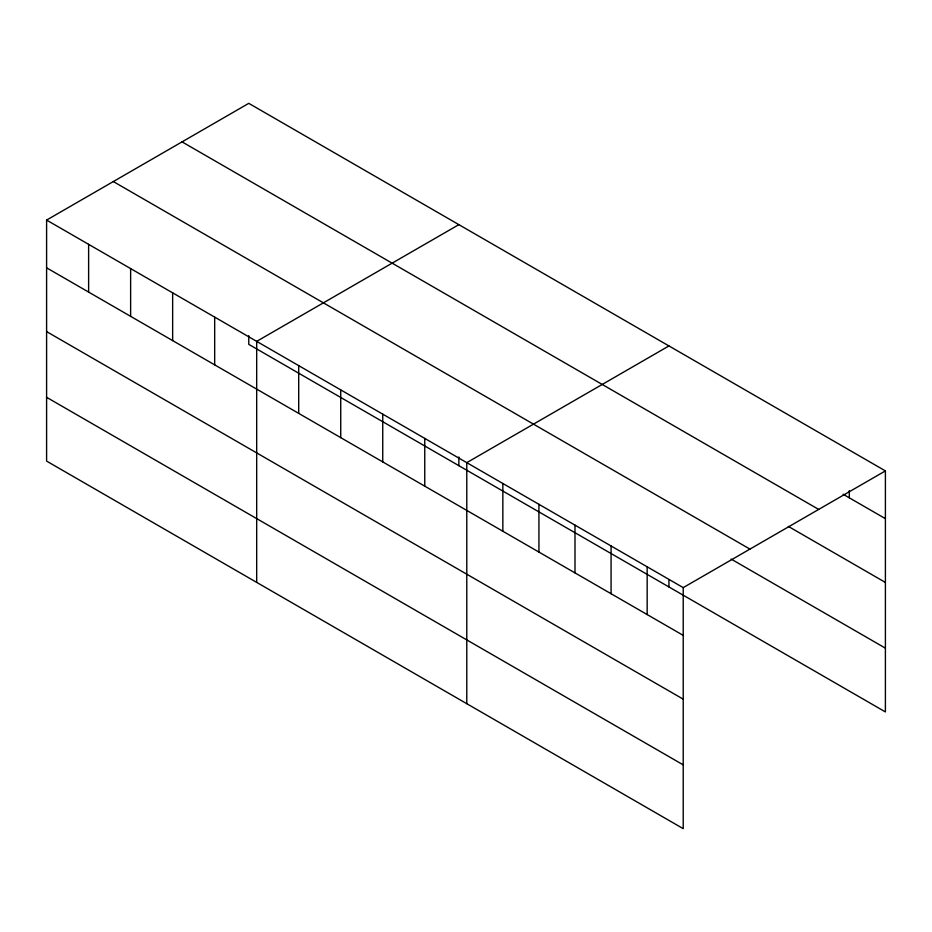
<?xml version="1.0" encoding="UTF-8"?>
<svg xmlns="http://www.w3.org/2000/svg" width="932" height="932" viewBox="0 0 932 932"><rect width="100%" height="100%" fill="white"/><g stroke="black" fill="none" stroke-linecap="round" stroke-linejoin="round"><path stroke-width="1.4" d="M46.6 220.08L683.226 587.626L683.226 828.653L46.6 461.095L46.6 220.08L248.774 103.347L885.4 470.905L885.4 711.92L248.774 344.374L248.774 335.671M458.859 224.647L256.684 341.368L256.684 582.384M668.943 345.935L466.781 462.656L466.781 703.683M683.226 587.626L885.4 470.905M843.099 494.24L885.4 518.658M182.055 141.874L818.68 509.42M788.367 526.417L885.4 582.43M113.32 181.554L749.945 549.111M731.142 559.083L885.4 648.148M46.6 267.822L683.226 635.379M46.6 331.606L683.226 699.163M46.6 397.312L683.226 764.869M849.32 490.593L849.32 497.828M668.943 579.704L668.943 586.962M647.158 566.796L647.158 614.549M611.077 545.977L611.077 593.719M574.997 525.147L574.997 572.889M538.929 504.317L538.929 552.07M502.849 483.487L502.849 531.24M458.859 456.971L458.859 465.662M424.759 438.401L424.759 486.155M382.737 414.146L382.737 461.888M340.728 389.891L340.728 437.632M298.706 365.624L298.706 413.377M214.675 317.113L214.675 364.855M172.653 292.846L172.653 340.599M130.631 268.591L130.631 316.344M88.622 244.335L88.622 292.077"/></g></svg>
